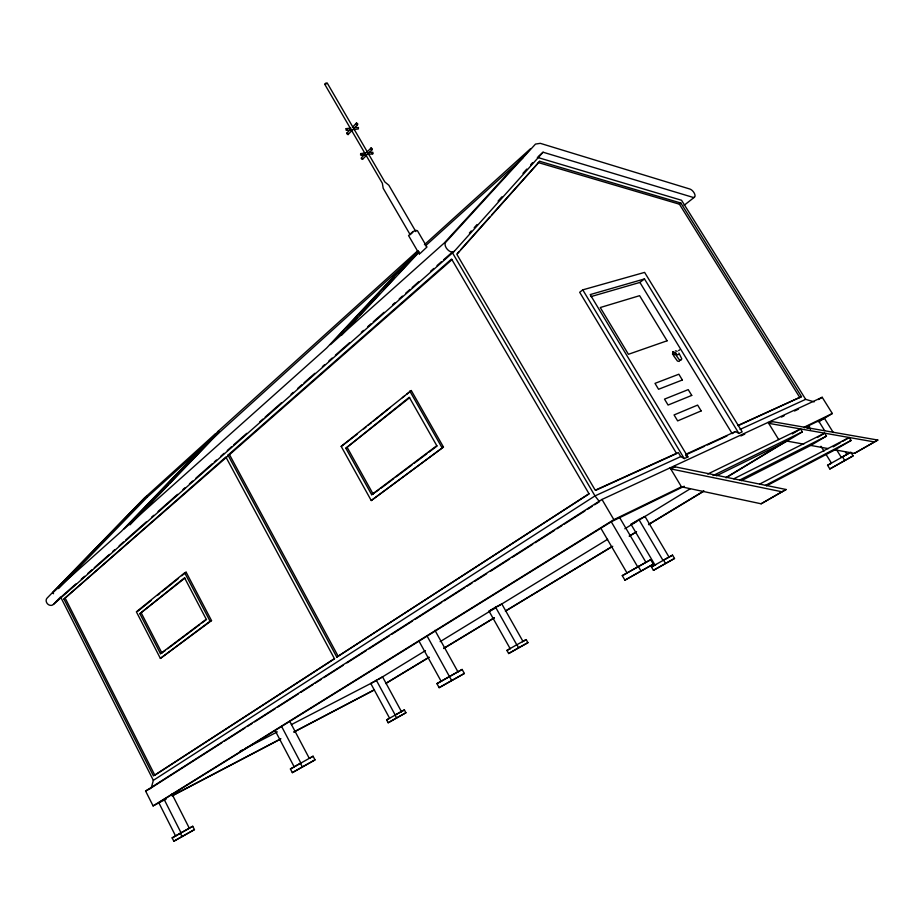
<?xml version="1.0" encoding="UTF-8"?>
<svg xmlns="http://www.w3.org/2000/svg" width="924" height="924" viewBox="0 0 924 924"><rect width="100%" height="100%" fill="white"/><g stroke="black" fill="none" stroke-linecap="round" stroke-linejoin="round"><path stroke-width="1.39" d="M350.831 128.066L346.142 128.655L346.061 130.134L347.147 130.376L352.76 129.672L348.048 134.581L346.858 133.807L347.054 132.86L350 129.799M347.147 130.376L347.239 128.898L346.142 128.655M365.315 152.968L360.672 153.627L360.579 155.105L367.255 154.562M361.677 155.371L361.769 153.892L360.672 153.627M368.179 154.423L372.788 153.765L372.892 152.298L369.484 152.368M372.072 149.688L372.257 148.729L371.055 147.956L370.871 148.926L372.072 149.688L368.052 153.754M364.46 154.655L361.469 157.669L361.284 158.639L362.474 159.39L362.67 158.431M357.507 124.728L357.704 123.781L356.502 123.008L356.306 123.955L357.507 124.728L353.557 128.84M348.048 134.581L348.256 133.633L347.054 132.86M596.13 490.124L676.622 453.592L579.683 292.273L582.767 289.859L644.606 272.395L742.18 431.878L738.877 433.402L644.478 278.944L590.182 294.594L687.93 456.918L684.268 458.604L680.745 456.606L594.987 495.911L153.349 780.341L151.293 787.826L221.783 742.827M412.889 232.19L410.175 234.696L383.194 188.311L382.351 183.264L324.751 84.292L325.837 83.091L327.177 82.975L384.8 181.912L388.831 185.227L415.846 231.589M679.902 360.141L679.186 361.434L677.442 361.053L673.538 355.648L672.811 353.442L673.538 352.159M678.389 354.493L677.153 354.932L675.929 352.922M457.264 253.534L459.17 251.397M461.076 249.261L489.674 217.152M491.58 215.015L539.72 161.296L680.873 203.049L801.489 396.639L738.669 425.433M539.72 161.296L456.872 254.354L595.229 490.205L678.297 452.529L680.745 456.606M469.38 233.067L471.298 230.931M474.174 227.731L477.038 224.532M498.094 201.074L501.917 196.812M522.972 173.354L526.796 169.08M530.63 164.819L532.536 162.682M454.273 251.316L543.069 152.217L692.827 197.32A5.105 2.472 51.4 0 0 694.744 194.202A5.105 2.472 51.4 0 0 689.847 189.027L540.297 143.335L535.493 144.086L445.714 242.284A6.237 3.673 48.9 0 0 447.516 249.549A6.237 3.673 48.9 0 0 454.273 251.316L53.453 604.388A4.47 3.777 46 0 1 47.644 603.984A4.47 3.777 46 0 1 47.089 598.117L145.068 497.308M347.378 328.32L357.138 317.868M360.06 314.738L379.579 293.844M383.483 289.662L394.213 278.17M399.099 272.938L409.829 261.446M411.781 259.355L416.655 254.135M341.395 335.4L419.357 251.859M418.295 250.739L330.469 344.617L444.178 243.058L530.399 148.833L424.428 244.698M352.552 127.131L356.502 123.008M144.132 509.759L167.914 485.054M169.9 482.986L210.522 440.783M212.508 438.715L411.145 258.789M53.453 604.388L60.407 597.158M129.972 524.878L219.15 432.189L218.214 431.242L124.001 529.013L326.68 348.002L417.544 250.924L218.214 431.242M52.587 592.792L146.535 496.096L215.546 433.668L121.321 531.392L52.587 592.792L53.534 593.728M58.535 588.588L147.413 496.973L206.907 443.243M366.251 152.83L371.055 147.956M362.474 159.39L366.458 155.371M420.177 253.407L426.957 247.02L417.44 230.711L416.031 230.365L412.832 231.658L408.57 235.585L419.461 254.319M425.49 245.819L522.972 157.796M538.288 156.502L543.069 152.217M75.907 583.945L60.765 597.285L153.349 780.341M81.312 579.175L84.558 576.322M87.792 573.457L92.123 569.646M94.283 567.74L109.425 554.4M112.659 551.536L114.83 549.63M119.15 545.818L123.481 542.007M125.641 540.101L146.177 521.991M151.582 517.221L153.754 515.315M158.073 511.503L177.535 494.352M182.94 489.581L185.1 487.676M189.432 483.864L192.677 481.011M195.911 478.147L212.139 463.848M214.299 461.942L216.459 460.037M220.778 456.225L224.024 453.372M227.269 450.508L231.601 446.696M233.76 444.791L246.731 433.356M259.702 421.91L262.947 419.057M265.107 417.151L281.335 402.852M291.06 394.271L293.22 392.365M297.551 388.554L301.871 384.742M304.031 382.836L314.841 373.308M322.418 366.632L324.578 364.726M328.898 360.914L332.143 358.062M335.389 355.197L349.445 342.804M361.342 332.328L363.502 330.411M367.821 326.599L371.067 323.747M373.227 321.841L384.049 312.312M392.688 304.677L394.86 302.772M399.18 298.96L402.425 296.107M405.671 293.243L409.99 289.431M412.15 287.526L418.641 281.808M430.538 271.321L433.783 268.468M437.017 265.604L441.349 261.792M443.508 259.887L452.159 252.264L594.987 495.911L599.48 501.674L594.629 504.77M63.929 599.041L225.872 456.999L334.419 658.639L153.442 775.906L63.929 599.041L227.373 456.514M227.985 455.139L451.57 259.032L588.981 493.705L336.798 657.103L227.985 455.139L229.498 454.654L452.021 259.632M184.673 572.799L136.382 611.804L160.383 658.419L211.527 620.605L186.151 572.222L184.673 572.799L210.071 621.217L160.383 658.419M341.199 446.396L411.284 390.54L443.451 447.054L371.252 500.542L341.199 446.396L357.08 434.28M137.826 611.226L151.005 600.588M157.6 595.264L159.794 593.497M161.989 591.718L178.459 578.424M181.751 575.768L186.151 572.222M363.709 428.921L365.927 427.142M368.145 425.352L371.46 422.672M373.666 420.894L390.263 407.496M402.425 397.678L404.643 395.888M406.849 394.109L411.284 390.54M139.87 613.675L184.546 577.789L206.26 619.242L160.487 653.695L139.87 613.675L184.892 578.112M345.842 448.221L409.274 397.262L436.786 445.68L371.667 494.71L345.842 448.221L409.667 397.667M538.288 162.566L679.417 204.192L680.873 203.049M684.118 205.301L694.34 197.286M678.655 350.612L679.614 349.861M590.99 296.604L639.905 282.421L644.478 278.944M160.487 653.695L165.361 650.484M167.648 648.764L199.7 624.647M201.986 622.926L206.56 619.484M371.667 494.71L378.863 489.836M381.15 488.115L393.716 478.655M396.003 476.934L412 464.899M414.287 463.178L426.853 453.73M429.14 452.009L437.133 445.992M371.252 500.542L443.451 447.054M334.661 658.72L154.839 775.201L65.373 598.498M336.798 657.103L589.2 493.832M160.73 801.893L153.095 805.901L145.599 791.025L601.986 499.457L822.187 397.285L832.339 413.502L820.004 420.963M224.209 741.267L244.872 728.077M247.309 726.53L252.171 723.423M254.597 721.875L275.26 708.685M277.685 707.126L298.348 693.936M300.785 692.388L312.936 684.626M315.361 683.079L321.448 679.198M323.874 677.639L343.324 665.222M346.962 662.901L366.412 650.484M368.838 648.925L389.501 635.735M391.938 634.187L412.589 620.997M415.026 619.438L441.718 602.402M444.144 600.843L464.784 587.676M467.209 586.128L472.06 583.032M474.486 581.473L486.625 573.735M490.263 571.402L509.678 559.008M512.104 557.461L532.732 544.282M535.158 542.735L554.585 530.341M557.01 528.794L561.861 525.687M564.287 524.139L584.915 510.972M587.341 509.424L592.203 506.317M738.877 433.402L735.458 431.531L732.166 433.599L639.905 282.421M153.095 805.901L613.848 519.669L681.45 486.809L761.11 503.788L786.128 489.512L675.155 466.839L670.732 468.895L781.923 491.776L786.128 489.512M192.746 826.287L172.153 837.872L173.839 841.21L194.444 829.613L192.746 826.287L175.583 835.943L158.801 802.69L611.261 521.76L684.245 486.232M818.502 399.549L822.187 397.285M388.172 722.753L396.592 717.913L395.033 715.037L404.377 709.909L405.925 712.75L388.172 722.753L386.625 719.9L401.42 711.572L382.548 676.853L370.767 683.471L389.593 718.225M510.14 648.625L489.039 611.134L495.553 607.149L501.824 603.961L522.972 641.406M654.977 565.003L631.011 524.301L638.877 519.496L644.987 516.458L669.022 557.103L663.005 560.371L638.877 519.496M378.147 679.544L425.444 650.635M440.147 641.649L495.299 607.946L489.039 611.134M497.47 606.618L607.611 539.304M624.832 528.771L635.897 522.014M638.253 520.57L690.424 488.681M792.307 433.933L800.542 428.932L802.344 431.843L787.04 441.094L716.423 475.802M386.001 683.206L429.048 657.172M443.809 648.244L494.224 617.74M505.694 610.81L611.861 546.581M629.152 536.128L636.555 531.647M649.376 523.885L703.626 491.071M725.825 477.65L786.243 441.106M807.206 428.424L809.667 426.934M818.225 421.748L824.277 418.087L833.344 432.617M385.724 683.587L428.909 657.472M443.716 648.521L494.294 617.925M505.405 611.214L612.739 546.303M630.006 535.862L636.174 532.132M648.509 524.67L704.03 491.094M726.241 477.662L786.694 441.106M817.382 437.479L823.411 433.887M741.325 480.688L810.764 445.426L826.437 436.105L824.612 433.171L733.771 478.817M833.159 446.893L840.563 442.561M843.034 441.118L849.202 437.502L851.062 440.471L834.996 449.849L766.493 485.851M290.413 768.976L313.074 756.225L315.003 759.875L292.33 772.637L290.413 768.976L293.878 767.082M436.925 683.633L462.127 669.45L464.356 673.469L439.143 687.664L436.925 683.633L441.568 681.104M622.279 575.64L650.669 559.678L653.314 564.171L624.913 580.157L622.279 575.64L627.269 572.961M619.681 517.659L645.945 562.335L627.015 572.984L600.854 528.216M309.332 758.396L313.074 756.225M457.149 672.337L462.127 669.45M645.772 562.52L650.669 559.678M173.839 841.21L194.444 829.613M292.33 772.637L315.003 759.875M439.143 687.664L464.356 673.469M624.913 580.157L653.314 564.171M527.927 642.665L508.65 653.522L506.918 650.438L516.897 644.675L518.653 647.77L527.927 642.665L526.183 639.593L516.782 644.79L495.553 607.149M651.466 566.978L672.533 555.128L674.508 558.466L653.43 570.327L651.466 566.978L655.982 564.518M761.11 503.788L781.923 491.776M827.569 465.292L850.819 452.217L853.106 455.867L829.844 468.953L827.569 465.292L831.207 463.34M400.773 711.988L404.377 709.909M522.453 641.753L526.183 639.593M668.93 557.207L672.533 555.128M845.899 455.058L849.595 452.922M834.996 449.849L854.411 453.384L877.8 440.055L772.372 421.621L768.676 423.331L874.335 441.926M877.8 440.055L854.411 453.384M508.65 653.522L518.653 647.77M653.43 570.327L674.508 558.466M829.844 468.953L853.106 455.867M396.592 717.913L405.925 712.75M172.153 837.872L175.872 835.827M386.625 719.9L388.969 718.606M506.918 650.438L510.406 648.533M765.465 485.366L851.062 440.471M158.801 802.69L165.939 798.96M172.234 795.656L280.896 738.726M293.682 732.027L374.208 689.835M163.271 800.565L165.823 799.225M172.176 795.899L280.307 739.235M294.294 731.9L374.439 689.905M759.644 484.095L849.202 437.502M240.194 751.131L242.746 749.803M245.31 748.486L277.315 731.9M291.395 724.601L375.791 680.861M145.599 791.025L150.727 788.391M739.57 480.11L826.437 436.105M631.011 524.301L637.133 521.263M713.028 475.583L802.344 431.843M804.354 427.789L824.277 418.087M707.772 474.024L800.542 428.932M804.134 427.2L832.339 413.502M740.852 435.955L744.779 434.13M781.427 417.082L784.049 415.869M794.524 410.995L798.452 409.17M685.724 454.331L735.458 431.531M740.078 429.417L805.659 399.353L814.159 401.871M687.618 454.042L704.654 446.223M707.276 445.022L726.922 436.001M737.71 425.571L801.489 396.639M210.071 621.217L211.527 620.605M326.08 84.165L324.751 84.292M353.696 129.556L358.339 128.967L358.431 127.5L355.024 127.547M787.04 441.094L803.788 444.155M810.764 445.426L828.262 448.614M675.421 350.854L677.153 351.236M371.691 153.511L372.788 153.765M537.329 157.357L681.542 200.265L805.659 399.353M685.585 455.59L687.93 456.918M146.535 496.096L147.413 496.973M675.409 354.342L679.325 359.748L681.069 360.129L681.785 358.835L678.897 353.072M845.437 451.975L846.95 454.389L841.337 457.415L836.774 450.103M842.411 456.733L844.709 460.418M818.56 420.87L824.635 430.619M679.417 204.192L799.895 397.643M808.281 425.837L810.521 429.441M820.986 446.28L823.977 451.085M826.218 454.7L831.45 463.12M771.783 420.663L772.372 421.621M768.087 422.383L778.689 439.57M582.767 289.859L684.268 458.604M674.532 465.788L675.155 466.839M670.096 467.844L681.45 486.809M663.513 560.025L665.499 563.397M601.986 499.457L613.848 519.669M638.253 566.343L640.921 570.893M611.261 521.76L637.652 566.782M409.771 391.025L441.961 447.597M347.343 447.701L373.157 494.132M434.95 630.33L457.923 671.806L441.129 681.265L419.011 641.129M427.119 636.082L451.605 680.457M376.264 680.11L395.195 714.991M229.498 454.654L338.242 656.398M289.87 721.54L309.297 758.35M281.601 726.449L300.831 762.981L294.19 766.851L275.086 730.491M300.369 763.178L302.31 766.862M141.314 613.097L161.931 653.072M171.922 793.935L189.316 828.216M164.137 799.387L181.023 832.767M180.307 833.125L182.016 836.486M672.857 351.905L672.545 354.181L674.612 354.781L674.936 352.506L672.857 351.905M701.154 410.914L677.65 420.894L674.058 414.945L697.62 405.093L701.154 410.914M691.741 395.414L668.087 405.047L664.506 399.122L688.218 389.628L691.741 395.414M682.362 379.995L658.558 389.27L655 383.368L678.851 374.22L682.362 379.995M667.082 340.794L628.424 354.296L600.254 307.542L639.604 295.68L667.082 340.794"/></g></svg>
